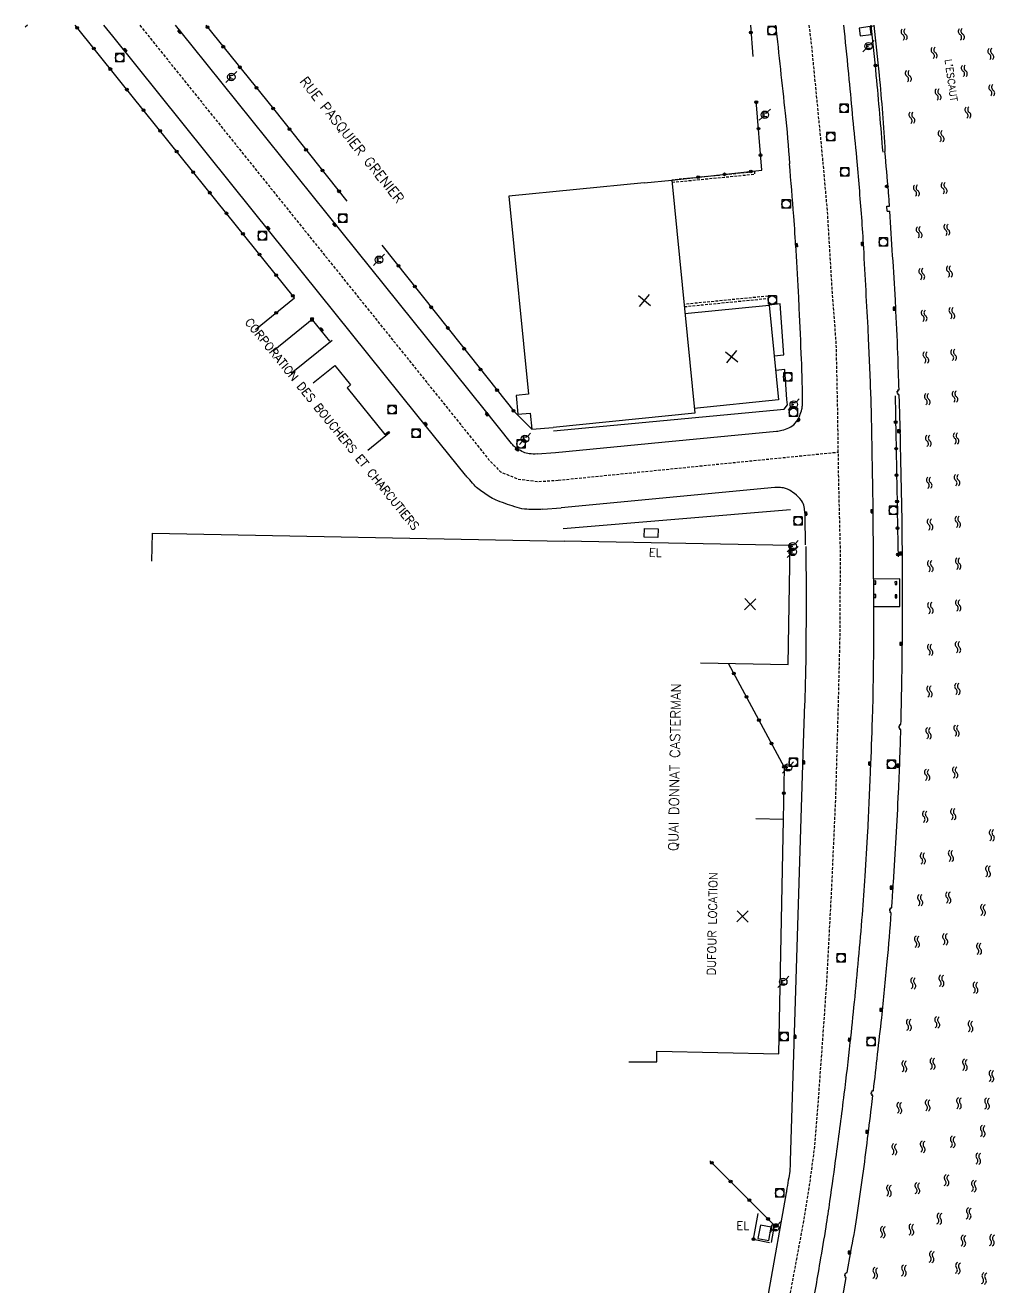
# Model space of a CAD drawing. Header units: millimetres. Extents: x 79000 to 80000, y 145000 to 146001.
# Drawn here: x 79825.8 to 80000.1, y 145773.5 to 146000 of the extents above; entities that cross this region are included whole.
import ezdxf
from ezdxf.enums import TextEntityAlignment as Align

# ---------------------------------------------------------------- set-up
doc = ezdxf.new("R2010")
doc.units = ezdxf.units.MM
doc.linetypes.add('DASHED', pattern=[0.75, 0.5, -0.25])
doc.layers.get('0').update_dxf_attribs({"linetype": 'CONTINUOUS'})
for name, color, linetype in [('W0001', 6, 'DASHED'), ('W0008', 7, 'CONTINUOUS'), ('W0100', 7, 'CONTINUOUS'), ('W0112', 1, 'DASHED'), ('W0120', 7, 'CONTINUOUS'), ('W0322', 7, 'CONTINUOUS'), ('W0330', 7, 'CONTINUOUS'), ('W0400', 7, 'CONTINUOUS'), ('W0420', 7, 'CONTINUOUS'), ('W0471', 7, 'CONTINUOUS'), ('W0500', 5, 'DASHED'), ('W0984', 7, 'CONTINUOUS'), ('W0989', 7, 'CONTINUOUS'), ('W0991', 7, 'CONTINUOUS')]:
    doc.layers.add(name, color=color, linetype=linetype)
doc.styles.get("Standard").update_dxf_attribs({"font": 'romans.shx', "width": 0.85})

# ---------------------------------------------------------------- blocks, each defined once
blk = doc.blocks.new('t322o')
at = {"color": 0, "linetype": 'Continuous'}
for radius in [0.25, 0.15]:
    blk.add_circle((0, 0), radius, dxfattribs=at)
blk = doc.blocks.new('T471')
for p, q in [((-0.333334, 0.333334), (-0.333334, -0.333334)), ((-0.333334, 0.333334), (0.333334, 0.333334)), ((-0.333334, 0), (0, 0)), ((0.500001, 0.500001), (1.000002, 1.000002)), ((-0.500001, -0.500001), (-1.000002, -1.000002)), ((-0.333334, -0.333334), (0.333334, -0.333334))]:
    blk.add_line(p, q)
blk.add_ellipse((0, 0), major_axis=(0.471405, 0.471405), ratio=1, start_param=5.4977871438, end_param=11.780972451)
blk = doc.blocks.new('T420')
for p, q in [((0.75, 0.75), (-0.75, 0.75)), ((-0.75, 0.75), (-0.75, -0.75)), ((0.75, 0.75), (0.75, -0.75)), ((0.75, -0.75), (-0.75, -0.75))]:
    blk.add_line(p, q)
blk.add_ellipse((0, 0), major_axis=(-0.53, 0.53), ratio=1, start_param=3.926991, end_param=10.210176)
blk = doc.blocks.new('T400')
for p, q in [((-0.15, 0.3), (0.15, 0.3)), ((-0.15, -0.25), (-0.15, 0.3)), ((-0.15, 0.15), (0.15, 0.15)), ((-0.15, 0), (0.15, 0)), ((0.15, 0.3), (0.15, -0.25)), ((-0.15, -0.15), (0.15, -0.15)), ((-0.15, -0.25), (-0.15, -0.3)), ((-0.15, -0.3), (0.15, -0.3)), ((0.15, -0.3), (0.15, -0.25))]:
    blk.add_line(p, q)
blk = doc.blocks.new('t330o')
at = {"color": 0, "linetype": 'Continuous'}
for p, q in [((0.25, -0.25), (-0.25, 0.25)), ((-0.25, -0.25), (0.25, 0.25)), ((-0.25, 0.25), (-0.25, -0.25)), ((0.25, 0.25), (-0.25, 0.25)), ((0.25, -0.25), (0.25, 0.25)), ((-0.25, -0.25), (0.25, -0.25)), ((-0.25, -0.25), (-0.25, -0.25))]:
    blk.add_line(p, q, dxfattribs=at)
blk = doc.blocks.new('t991o')
at = {"color": 0, "linetype": 'Continuous'}
for p, q in [((-1, 1), (1, -1)), ((-1, -1), (1, 1))]:
    blk.add_line(p, q, dxfattribs=at)
blk = doc.blocks.new('t500o')
at = {"color": 0, "linetype": 'Continuous'}
for centre, start, end in [((-0.5, 0.625), 216.8699, 323.1301), ((0.5, -0.125), 36.8699, 143.1301), ((0.5, -0.625), 36.8699, 143.1301), ((-0.5, 0.125), 216.8699, 323.1301)]:
    blk.add_arc(centre, 0.625, start, end, dxfattribs=at)

msp = doc.modelspace()

# ---------------------------------------------------------------- linework, layer by layer
at = {"layer": 'W0001', "flags": 128}
for points in [[(79846.4, 146000), (79906.73, 145924.9), (79909.02, 145922.05), (79911.18, 145919.79), (79914.35, 145918.51), (79917.91, 145918.07), (79921.52, 145918.31)], [(79969.05, 145975.68), (79967.09, 145995.76), (79966.59, 146000)], [(79951.53, 145711.28), (79951.83, 145713.85), (79954.98, 145723.48), (79957.56, 145740.11), (79961.1, 145760.99), (79965.63, 145785.36), (79966.65, 145791.71), (79967.59, 145798.7), (79968.22, 145806.76), (79969.1, 145818.97), (79969.74, 145828.21), (79970.62, 145844.83), (79971.37, 145861.7), (79971.81, 145877.44), (79972.13, 145890.71), (79972.19, 145905.63), (79971.88, 145918.32), (79971.69, 145931.41), (79971.44, 145942.74), (79970.74, 145952.04), (79969.86, 145966.59), (79969.05, 145975.68)], [(79921.52, 145918.31), (79971.81, 145923.36)]]:
    msp.add_lwpolyline(points, dxfattribs=at)
at = {"layer": 'W0008', "flags": 128}
for points in [[(79918.74, 145913.1, -0.035589), (79915.88, 145913.08, -0.05761), (79914.14, 145913.4, -0.017011), (79910.67, 145914.6, -0.044642), (79909.41, 145915.21, -0.024288), (79907.3, 145916.63, -0.050881), (79906.41, 145917.45, -0.003786), (79905.36, 145918.65, -0.00817), (79904.88, 145919.22), (79896.16, 145930.02), (79866.83, 145966.57), (79841.54, 145998.03), (79839.96, 146000)], [(79917.75, 145923.04, -0.058026), (79916.3, 145923.05, -0.080696), (79915.29, 145923.35, -0.014487), (79914.15, 145923.93, -0.061075), (79913.9, 145924.11, -0.011179), (79913.37, 145924.63, -0.025538), (79913.15, 145924.88), (79908.19, 145931.08), (79882.71, 145962.78), (79855.77, 145996.29), (79852.79, 146000)], [(79960.55, 146000, -0.000112), (79962.26, 145984.19, -0.011407), (79963.04, 145975.14)], [(79972.73, 146000, -0.002242), (79973.58, 145991.73, -0.001148), (79973.72, 145990.28, 0.002457), (79975.07, 145976.21, -0.004634), (79975.07, 145976.21, -0.001964), (79975.07, 145976.21)], [(79975.07, 145976.21, -0.002988), (79975.95, 145965.51, -0.005837), (79976.31, 145960.03, -0.000081), (79977.13, 145944.75, -0.002011), (79977.16, 145944.13, -0.001536), (79977.6, 145933.56, -0.004934), (79977.7, 145930.27, -0.000303), (79977.74, 145928.36, 0.00006), (79977.91, 145918.75, 0.000209), (79977.93, 145917.56, -0.002778), (79978.02, 145912.17), (79978.12, 145896.68, -0.003184), (79978.12, 145888.69, -0.003004), (79978.01, 145880.23, -0.003714), (79977.89, 145875.39, -0.001954), (79977.54, 145866.19, -0.002657), (79977.04, 145855.28, -0.003587), (79976.56, 145847.21, -0.003166), (79976.06, 145840.28, -0.002768), (79975.39, 145832.36, -0.00242), (79974.65, 145824.59, -0.002578), (79973.89, 145817.31, -0.003239), (79972.81, 145808.05, -0.002754), (79971.4, 145797.19, -0.002108), (79970.24, 145788.82, -0.003843), (79969.55, 145784.23, -0.00305), (79968.5, 145777.9, -0.001967), (79966.78, 145768.1, -0.002469)], [(79921.03, 145923.28), (79940.12, 145925.13), (79960.72, 145927.09, 0.046599), (79961.68, 145927.27, 0.033351), (79962.95, 145927.73, 0.106664), (79964.04, 145928.52, 0.090156), (79964.87, 145929.88, 0.029609), (79965.26, 145931.07, 0.054826), (79965.35, 145931.73, 0.013156), (79965.37, 145934.33, 0.006058), (79965.2, 145939.97, 0.000408), (79964.8, 145949.17, 0.002212), (79964.72, 145950.87, 0.0012), (79964.71, 145951.11, 0.000033), (79964.21, 145959.62, 0.00434), (79963.81, 145965.71, 0.002799), (79963.04, 145975.14)], [(79965.94, 145906.69), (79965.87, 145911.78, 0.025274), (79965.83, 145912.42, 0.01426), (79965.67, 145913.53, 0.114851), (79965.2, 145914.65, 0.077257), (79963.94, 145915.92, 0.044423), (79962.71, 145916.67, 0.079021), (79961.94, 145916.91, 0.018337), (79960.9, 145917.02, 0.040843), (79960.43, 145917.01), (79922.02, 145913.34)], [(79965.95, 145906.4), (79966.04, 145897.51), (79965.96, 145886.18, -0.00371), (79965.95, 145885.37, -0.001149), (79965.89, 145882.78, -0.000543), (79965.8, 145879.52, -0.001278), (79965.75, 145878.13), (79965.52, 145871.09), (79964.18, 145828.67), (79963.17, 145796.01, -0.000729), (79963.12, 145794.72, -0.00387), (79963.11, 145794.47, -0.025414), (79963.09, 145794.24, -0.003552), (79962.83, 145792.63, -0.000384), (79962.5, 145790.66, -0.002581), (79962.45, 145790.37), (79959.26, 145772.5), (79954.34, 145745.74), (79946.82, 145714.02)]]:
    msp.add_lwpolyline(points, format="xyb", dxfattribs=at)
for points in [[(79977.54, 145999.75), (79975.54, 145999.5), (79975.72, 145998.11), (79977.72, 145998.37)], [(79978.19, 145900.2), (79978.2, 145899.64), (79978.57, 145899.65), (79978.56, 145900.21)], [(79981.98, 145900.08), (79982, 145899.58), (79982.31, 145899.59), (79982.3, 145900.09)], [(79978.18, 145897.8), (79978.19, 145897.24), (79978.56, 145897.25), (79978.55, 145897.8)], [(79981.99, 145897.7), (79982, 145897.2), (79982.32, 145897.21), (79982.31, 145897.71)]]:
    msp.add_lwpolyline(points, close=True, dxfattribs=at)
for points in [[(79977.71, 145999.81), (79978.19, 145999.87)], [(79980.51, 145967.51), (79981, 145967.54)], [(79980.59, 145966.59), (79980.51, 145967.51)], [(79980.59, 145966.59), (79981.06, 145966.62)], [(79960.3, 145940.67), (79962.02, 145940.84), (79961.38, 145949.96), (79959.41, 145949.73)], [(79877.64, 145947.43), (79870.31, 145941.49)], [(79880.5, 145943.27), (79877.42, 145947.08)], [(79880.92, 145943.41), (79873.58, 145937.46)], [(79920.64, 145927.2), (79962.09, 145931.04), (79962.66, 145931.85), (79962.57, 145932.82), (79962.21, 145938.18), (79960.56, 145938.02)], [(79917.75, 145923.04), (79921.03, 145923.28)], [(79918.74, 145913.1), (79922.02, 145913.34)], [(79963.2, 145913), (79922.4, 145909.55)], [(79978.12, 145895.61), (79982.83, 145895.6), (79982.83, 145900.57), (79978.09, 145900.56)]]:
    msp.add_lwpolyline(points, dxfattribs=at)
at = {"layer": 'W0100', "flags": 128}
for points in [[(79936.94, 145971.72), (79912.67, 145969.34), (79916.16, 145933.73), (79913.94, 145933.52), (79914.27, 145930.15), (79916.49, 145930.37), (79916.77, 145927.49), (79920.58, 145927.8)], [(79936.94, 145971.72), (79941.91, 145972.21), (79946.02, 145930.34), (79920.58, 145927.8)], [(79944.26, 145948.25), (79959.41, 145949.73), (79961.08, 145932.71), (79945.93, 145931.21)], [(79877.52, 145935.77), (79881.41, 145938.91), (79884.23, 145935.41), (79883.61, 145934.91), (79890.4, 145926.53), (79891.02, 145927.04), (79891.22, 145926.8), (79887.34, 145923.64)], [(79848.58, 145903.79), (79848.68, 145908.79), (79922.61, 145907.37)], [(79947.08, 145885.5), (79962.8, 145885.23), (79963.16, 145906.59), (79922.61, 145907.37)], [(79934.22, 145813.87), (79939.22, 145813.87), (79939.22, 145815.79), (79961.1, 145815.3), (79961.96, 145857.37), (79956.97, 145857.47)]]:
    msp.add_lwpolyline(points, dxfattribs=at)
for points in [[(79937.02, 145909.63), (79939.44, 145909.56), (79939.4, 145907.99), (79936.97, 145908.06)], [(79957.35, 145782.13), (79959.3, 145781.76), (79959.75, 145784.2), (79957.81, 145784.56)]]:
    msp.add_lwpolyline(points, close=True, dxfattribs=at)
at = {"layer": 'W0112', "flags": 128}
for points in [[(79941.95, 145971.81), (79956.84, 145973.27), (79956.8, 145973.67), (79941.91, 145972.21)], [(79944.14, 145949.48), (79959.33, 145950.97), (79959.29, 145951.37), (79944.1, 145949.88)]]:
    msp.add_lwpolyline(points, dxfattribs=at)
at = {"layer": 'W0120', "flags": 128}
for points in [[(79979.83, 145977.19, 0.004111), (79978.63, 145990.99, 0.004978), (79977.69, 146000)], [(79978.18, 146000, -0.004947), (79979.12, 145991.04, -0.012006), (79980.18, 145977.31)], [(79981, 145967.54, 0.005057), (79980.81, 145970.14, 0.001945), (79980.18, 145977.31)], [(79970.24, 145758.1), (79973.23, 145775.15), (79973.05, 145775.19), (79973.1, 145775.43), (79972.96, 145775.45), (79973.03, 145775.86), (79973.15, 145775.83), (79973.19, 145776.05), (79973.38, 145776.02), (79974.03, 145779.76), (79974.04, 145779.77, 0.014466), (79975.14, 145785.91, 0.00669), (79976.97, 145799.28, 0.000428), (79977.75, 145805.7, 0.000654), (79978, 145807.8), (79977.82, 145807.83), (79977.86, 145808.07), (79977.72, 145808.08), (79977.76, 145808.49), (79977.89, 145808.47), (79977.91, 145808.7), (79978.11, 145808.68, 0.001002), (79978.86, 145815.24, 0.001009), (79979.59, 145821.76, 0.004533), (79980.6, 145831.87, 0.004327), (79981.32, 145840.64), (79981.14, 145840.66), (79981.17, 145840.9), (79981.03, 145840.91), (79981.05, 145841.32), (79981.18, 145841.3), (79981.19, 145841.53), (79981.39, 145841.52, 0.000988), (79981.51, 145843.23, 0.000594), (79981.7, 145846.07, 0.004408), (79982.61, 145862.27, 0.005457), (79983.03, 145873.54), (79982.85, 145873.55), (79982.86, 145873.79), (79982.72, 145873.79), (79982.73, 145874.2), (79982.85, 145874.19), (79982.86, 145874.42), (79983.05, 145874.42, 0.000969), (79983.06, 145874.9, 0.000059), (79983.22, 145882.73, 0.002753), (79983.28, 145886.58, 0.002913), (79983.32, 145901.56, 0.001332), (79983.28, 145908.92, 0.003203), (79983.24, 145911.98, 0.000037), (79982.94, 145926.52, 0.001405), (79982.93, 145926.9, 0.00059), (79982.85, 145929.95, 0.000319), (79982.74, 145933.64), (79982.56, 145933.64), (79982.56, 145933.88), (79982.42, 145933.88), (79982.4, 145934.29), (79982.53, 145934.29), (79982.52, 145934.51), (79982.71, 145934.52, 0.002266), (79982.49, 145941.05, 0.001697), (79982.11, 145949.76, 0.004029), (79982.06, 145950.66, 0.000204), (79981.06, 145966.62)]]:
    msp.add_lwpolyline(points, format="xyb", dxfattribs=at)
at = {"layer": 'W0322', "flags": 128}
for points in [[(79826.25, 146000), (79825.82, 145999.68)], [(79867.17, 145945.37), (79874.16, 145951.04), (79858.29, 145970.77), (79842.58, 145990.3), (79834.77, 146000)], [(79858.27, 146000), (79870.37, 145984.99), (79883.55, 145968.44)], [(79956.01, 146000), (79956.46, 145994.42)], [(79941.91, 145972.21), (79958.07, 145973.97), (79957.06, 145986.44)], [(79889.87, 145960.53), (79904.09, 145942.59), (79913.52, 145930.71), (79916.77, 145927.49)], [(79961.96, 145857.37), (79962.12, 145866.73), (79952.08, 145885.41)], [(79959.8, 145781.42), (79960.34, 145784.5), (79948.75, 145796.08)], [(79957.38, 145786.63), (79956.51, 145782.02), (79959.42, 145781.41)]]:
    msp.add_lwpolyline(points, dxfattribs=at)
msp.add_lwpolyline([(79982.02, 145933.47, 0.000082), (79982.1, 145928.27, 0.000252), (79982.13, 145926.58, 0.000001), (79982.26, 145919.8, 0.000001), (79982.39, 145912.22, 0.000324), (79982.43, 145910.23, 0.000113), (79982.54, 145904.52)], format="xyb", dxfattribs=at)

# ---------------------------------------------------------------- block references
at = {"layer": 'W0322'}
for p, rotation in [((79835.14, 145999.54), 128.8164479087542), ((79858.55, 145999.65), 308.8563612445445), ((79956.11, 145998.72), 274.587872889063), ((79861.38, 145996.15), 308.8563612445445), ((79838.12, 145995.84), 128.8164479087542), ((79841.1, 145992.14), 128.8164479087542), ((79864.36, 145992.45), 308.8563612445445), ((79978.47, 145992.77), 303.8362554303743), ((79844.07, 145988.44), 128.8089667950591), ((79867.34, 145988.75), 308.8563612445445), ((79847.05, 145984.74), 128.8089667950591), ((79870.32, 145985.05), 308.8563612445445), ((79957.08, 145986.17), 94.66275107777359), ((79850.03, 145981.04), 128.8089667950591), ((79873.28, 145981.34), 308.543756857621), ((79957.47, 145981.43), 94.66275107777359), ((79853.01, 145977.33), 128.8089667950591), ((79876.24, 145977.62), 308.543756857621), ((79957.85, 145976.7), 94.66275107777359), ((79855.98, 145973.63), 128.8089667950591), ((79879.2, 145973.91), 308.543756857621), ((79956.08, 145973.75), 6.216341201136227), ((79946.63, 145972.72), 6.216341201136227), ((79951.36, 145973.23), 6.216341201136227), ((79858.96, 145969.93), 128.8170798026475), ((79882.16, 145970.19), 308.543756857621), ((79980.49, 145971.08), 303.8362554303836), ((79861.94, 145966.23), 128.8170798026475), ((79864.91, 145962.53), 128.8170798026475), ((79867.89, 145958.83), 128.8170798026475), ((79892.82, 145956.8), 308.4208440174612), ((79870.87, 145955.13), 128.8170798026475), ((79895.77, 145953.08), 308.4208440174612), ((79873.85, 145951.43), 128.8170798026475), ((79898.72, 145949.36), 308.4208440174612), ((79870.86, 145948.36), 39.01503515740638), ((79901.68, 145945.64), 308.4208440174612), ((79904.63, 145941.92), 308.4199845602647), ((79907.58, 145938.2), 308.4199845602647), ((79910.53, 145934.48), 308.4199845602647), ((79913.48, 145930.75), 308.4199845602647), ((79982.1, 145928.72), 270.9685324888242), ((79982.18, 145923.97), 271.0280041330416), ((79982.27, 145919.22), 271.0281118191255), ((79982.35, 145914.47), 271.0281991913726), ((79982.44, 145909.72), 271.1048079571465), ((79982.53, 145904.98), 271.1264378497739), ((79953.06, 145883.58), 118.2641708195659), ((79955.31, 145879.4), 118.2641708195659), ((79957.56, 145875.22), 118.2641708195659), ((79959.81, 145871.03), 118.2641708195659), ((79962.06, 145866.85), 118.2641708195659), ((79962.04, 145862.12), 89.03415818773793), ((79949.11, 145795.72), 135.0282475837824), ((79952.47, 145792.36), 135.0282475837824), ((79955.83, 145789.01), 135.0282475837824), ((79959.19, 145785.65), 135.0282475837824), ((79956.57, 145782.01), 348.2025256350097)]:
    msp.add_blockref('t322o', p, dxfattribs=dict(at, rotation=rotation))
at = {"layer": 'W0330'}
for p in [(79981.9, 145949.1), (79877.31, 145947.15), (79982.69, 145927.11), (79983.03, 145905.15), (79983.07, 145888.91), (79982.55, 145867.05), (79981.38, 145845.13), (79979.51, 145823.21), (79976.99, 145801.31), (79960.64, 145784.46), (79973.8, 145779.61)]:
    msp.add_blockref('t330o', p, dxfattribs=at)
at = {"layer": 'W0400'}
for p, rotation in [((79853.51, 145998.85), 38.7473245837022), ((79843.78, 145995.49), 218.7917246647031), ((79869.45, 145963.54), 218.7546558033561), ((79881.36, 145964.21), 38.80232089558483), ((79964.28, 145960.49), 183.5079462011166), ((79976.11, 145960.77), 3.87742146357418), ((79879.02, 145945.33), 218.8866568120702), ((79897.7, 145928.36), 218.9074284021118), ((79908.75, 145930.15), 218.6652550851371), ((79964.64, 145929.1), 148.4355278445928), ((79914.1, 145923.81), 238.418463555455), ((79965.99, 145912.34), 5.432202157275334), ((79977.86, 145912.73), 0.643354804259948), ((79965.56, 145867.59), 178.8753600162716), ((79977.44, 145867.44), 357.7059272113703), ((79964.02, 145818.36), 178.3206708602669), ((79973.79, 145817.84), 353.7506838998768)]:
    msp.add_blockref('T400', p, dxfattribs=dict(at, rotation=rotation))
at = {"layer": 'W0420'}
for p in [(79959.87, 145999.05), (79842.78, 145994.17), (79972.81, 145985.08), (79970.43, 145979.97), (79972.97, 145973.67), (79962.44, 145967.88), (79882.81, 145965.34), (79868.37, 145962.19), (79979.89, 145961.07), (79959.94, 145950.66), (79962.73, 145936.86), (79891.65, 145930.97), (79963.74, 145930.48), (79895.96, 145926.72), (79914.82, 145924.82), (79981.71, 145912.87), (79964.59, 145911), (79963.71, 145867.66), (79981.35, 145867.29), (79972.28, 145832.53), (79962.06, 145818.38), (79977.69, 145817.47), (79961.29, 145790.29)]:
    msp.add_blockref('T420', p, dxfattribs=at)
at = {"layer": 'W0471'}
for p in [(79977.22, 145996.24), (79862.82, 145990.71), (79958.61, 145983.93), (79889.33, 145957.89), (79963.8, 145931.9), (79915.55, 145925.74), (79963.61, 145906.45), (79963.62, 145905.43), (79962.77, 145866.71), (79961.92, 145828.22), (79960.45, 145784.11)]:
    msp.add_blockref('T471', p, dxfattribs=at)
at = {"layer": 'W0500'}
for p, rotation in [((79983.62, 145998.33), 276.2651541955452), ((79993.88, 145998.38), 276.2438424513805), ((79989, 145995.04), 275.7897702348715), ((79999.17, 145994.84), 274.0529912908448), ((79984.38, 145990.87), 275.6652729569887), ((79994.42, 145991.8), 275.6520922579019), ((79989.71, 145987.57), 274.9299583804401), ((79999.35, 145988.32), 273.8456833404196), ((79995.07, 145984.32), 274.2291973509395), ((79985.02, 145983.4), 274.1932165244102), ((79990.26, 145980.09), 273.4827288421779), ((79990.8, 145970.76), 274.7216985772342), ((79985.82, 145970.3), 274.7016163849857), ((79986.31, 145962.82), 273.6020949411492), ((79991.29, 145963.28), 273.6025163945446), ((79986.78, 145955.33), 273.5802182131202), ((79991.76, 145955.79), 273.580645233734), ((79987.21, 145947.84), 272.5485709781166), ((79992.19, 145948.3), 272.5590346029983), ((79987.52, 145940.35), 272.1844420634999), ((79992.5, 145940.81), 272.2054785417866), ((79987.77, 145932.85), 271.6999247232715), ((79992.75, 145933.31), 271.7060513801876), ((79987.97, 145925.36), 271.1876450705426), ((79992.96, 145925.82), 271.1878499573884), ((79988.12, 145917.86), 271.1833189903242), ((79993.11, 145918.32), 271.1835240948732), ((79988.27, 145910.36), 270.7752518156914), ((79993.26, 145910.82), 270.8653656920858), ((79988.32, 145902.86), 270.1938803363191), ((79993.32, 145903.32), 270.2120811600077), ((79993.33, 145895.82), 89.90557714300245), ((79988.33, 145895.36), 89.884840615266), ((79988.29, 145887.86), 89.55188823427174), ((79993.29, 145888.32), 89.57390966730468), ((79988.17, 145880.36), 88.84318040423126), ((79993.18, 145880.82), 88.84415046893206), ((79993.03, 145873.32), 88.51851434560041), ((79988.01, 145872.86), 88.45391700271163), ((79987.76, 145865.37), 87.6301811217622), ((79992.78, 145865.83), 87.70259869161697), ((79987.4, 145857.88), 87.00568522625282), ((79992.43, 145858.33), 87.05004134752679), ((79999.36, 145854.55), 85.79114013986892), ((79986.98, 145850.39), 86.54125448852173), ((79992.02, 145850.85), 86.588106856214), ((79998.68, 145848.06), 81.74543388568718), ((79986.5, 145842.9), 86.11750432700686), ((79991.54, 145843.36), 86.15533431500958), ((79997.78, 145841.12), 83.49296597504669), ((79985.93, 145835.42), 85.24839835858552), ((79990.99, 145835.88), 85.34496182784116), ((79997.07, 145834.16), 84.8069471937017), ((79985.26, 145827.96), 84.44713241883892), ((79990.32, 145828.41), 84.54186748430509), ((79996.44, 145827.19), 83.78231905829824), ((79989.56, 145820.95), 83.78876254769843), ((79984.48, 145820.5), 83.73527821925111), ((79995.54, 145820.24), 82.05626622662369), ((79983.65, 145813.04), 83.47246451159222), ((79988.73, 145813.5), 83.50801968244583), ((79994.54, 145813.32), 81.49775594183095), ((79999.29, 145811.3), 81.4092645655286), ((79982.77, 145805.59), 83.1223940546053), ((79987.86, 145806.05), 83.19652015247944), ((79993.46, 145806.4), 80.9474836386883), ((79998.51, 145806.36), 80.94871133087749), ((79997.73, 145801.42), 80.94058496489241), ((79986.96, 145798.6), 82.99760166608073), ((79992.35, 145799.49), 80.93610464266065), ((79981.86, 145798.15), 82.93065349502606), ((79996.94, 145796.48), 80.9324585989002), ((79991.23, 145792.58), 80.12078720403225), ((79996.13, 145791.55), 80.06787129370622), ((79980.89, 145790.71), 82.08649759743105), ((79986, 145791.16), 82.21461444223884), ((79989.95, 145785.7), 79.1215007640884), ((79995.22, 145786.63), 79.25620893643251), ((79979.79, 145783.29), 80.49196038525433), ((79984.92, 145783.74), 81.11851547966583), ((79994.27, 145781.72), 78.90460001702459), ((79999.39, 145781.82), 78.98019058897883), ((79988.58, 145778.83), 78.1454212764327), ((79978.44, 145775.92), 80.06086818611423), ((79983.59, 145776.36), 80.0608681861454), ((79993.27, 145776.83), 78.16153139491013), ((79997.99, 145774.97), 78.1615313949067)]:
    msp.add_blockref('t500o', p, dxfattribs=dict(at, rotation=rotation))
at = {"layer": 'W0991'}
for p, rotation in [((79937, 145950.59), 5.599395624445124), ((79952.67, 145940.48), 5.590795091830689), ((79955.98, 145896.04), 359.0436576858326), ((79954.61, 145839.98), 358.8277319447192)]:
    msp.add_blockref('t991o', p, dxfattribs=dict(at, rotation=rotation))

# ---------------------------------------------------------------- texts
at = {"layer": 'W0500'}
msp.add_text("L'ESCAUT", height=1.25, rotation=277.6091, dxfattribs=at).set_placement((79992.07, 145990.14), align=Align.MIDDLE)
at = {"layer": 'W0984'}
for s, rotation, p in [('CORPORATION DES BOUCHERS ET CHARCUTIERS', 309.015, (79880.93, 145928.39)), ('EL', 358.4181, (79938.95, 145905.31)), ('DUFOUR LOCATION', 88.8277, (79949.18, 145838.65))]:
    msp.add_text(s, height=1.5, rotation=rotation, dxfattribs=at).set_placement(p, align=Align.MIDDLE)
msp.add_text('EL', height=1.5, dxfattribs=at).set_placement((79954.67, 145784.43), align=Align.MIDDLE)
at = {"layer": 'W0989'}
for s, rotation, p in [('RUE PASQUIER GRENIER', 308.6847, (79884.45, 145979.36)), ('QUAI DONNAT CASTERMAN', 89.0437, (79942.5, 145866.77))]:
    msp.add_text(s, height=1.75, rotation=rotation, dxfattribs=at).set_placement(p, align=Align.MIDDLE)

doc.saveas('drawing.dxf')
